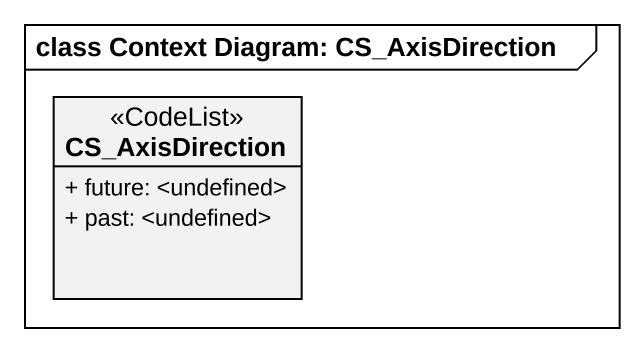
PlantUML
@startuml
mainframe class Context Diagram: CS_AxisDirection
hide circle
hide empty members
skinparam classAttributeIconSize 0
class CS_AxisDirection <<CodeList>> {
  + future: <undefined>
  + past: <undefined>
}
@enduml
